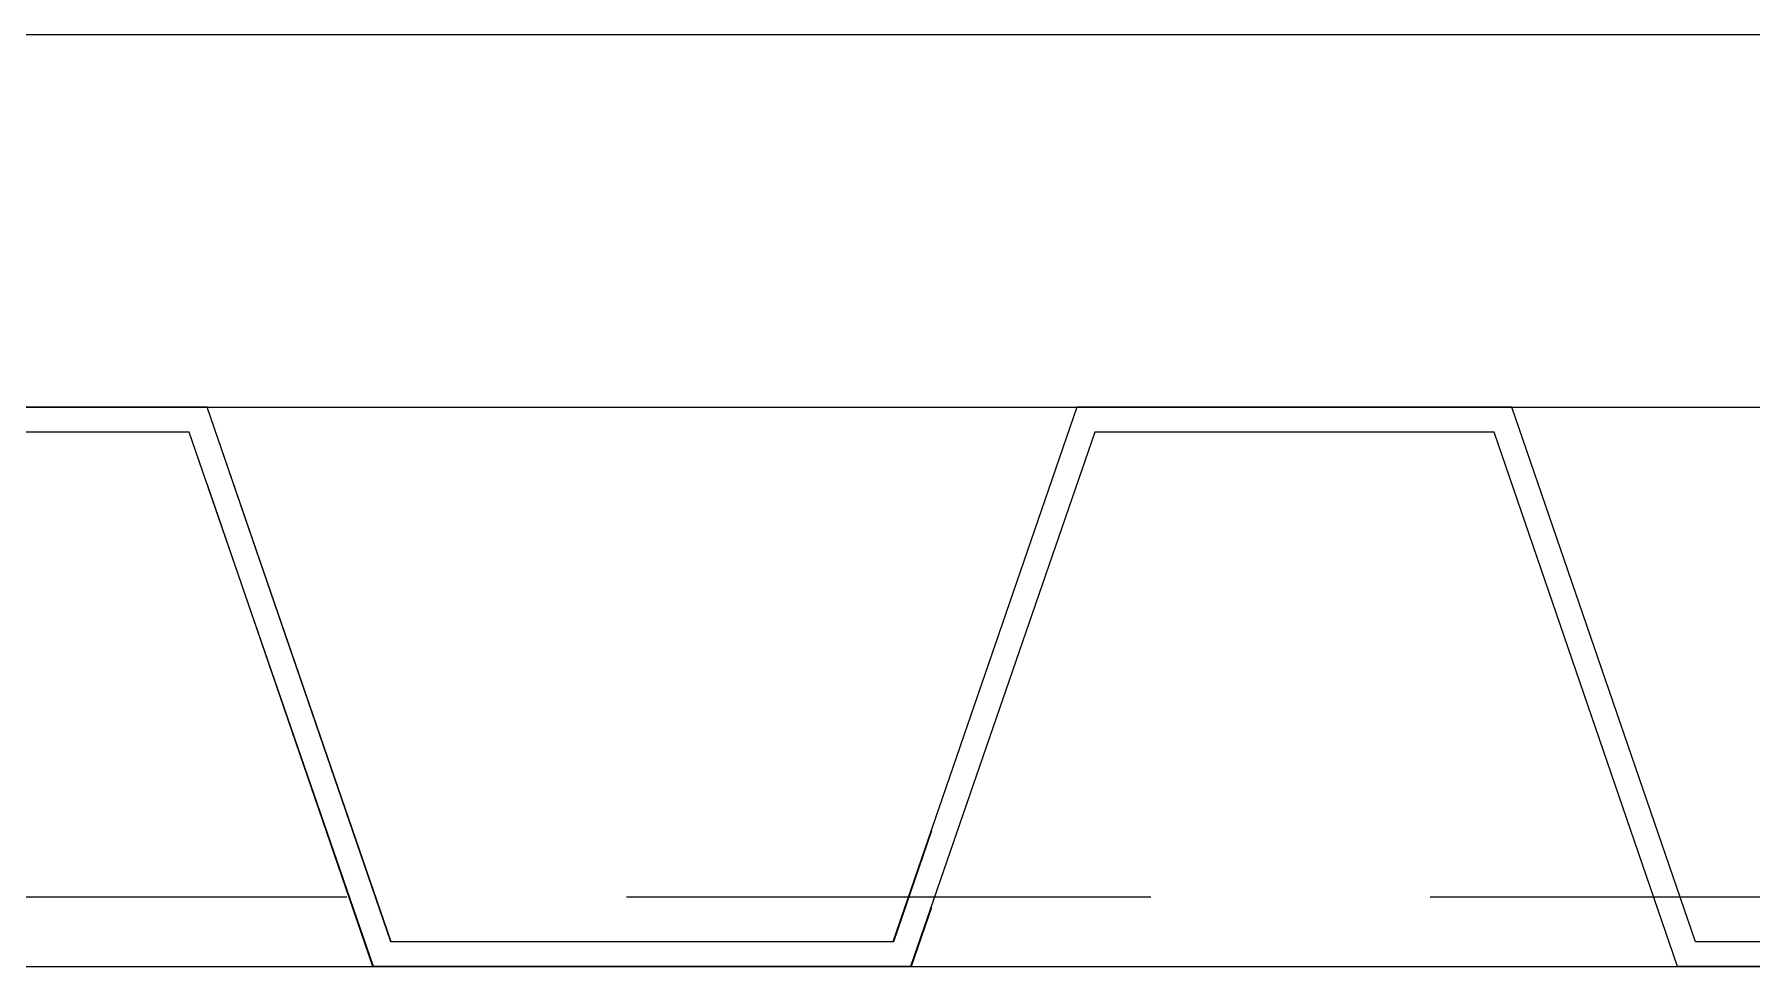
# Model space of a CAD drawing. Header units: millimetres. Extents: x 0 to 356400, y 0 to 68257.
# Drawn here: x 335831.3 to 336199.8, y 29588.6 to 29788.6 of the extents above; entities that cross this region are included whole.
import ezdxf

# ---------------------------------------------------------------- set-up
doc = ezdxf.new("R2010")
doc.units = ezdxf.units.MM
doc.header["$LTSCALE"] = 75
doc.linetypes.add('CEN', pattern=[62, 60, -1, 0, -1])
doc.linetypes.add('HID', pattern=[2.3, 1.5, -0.8])
for name, color, linetype in [('A-CEN', 1, 'CEN'), ('A-SECT-DRBD', 4, 'Continuous'), ('FIN-4', 4, 'Continuous'), ('HID', 7, 'HID'), ('주단면도-1$0$A-ST-CONC', 2, 'Continuous')]:
    doc.layers.add(name, color=color, linetype=linetype)

msp = doc.modelspace()

# ---------------------------------------------------------------- linework, layer by layer
at = {"layer": 'A-CEN'}
msp.add_line((325175, 29788.64), (343075, 29788.64), dxfattribs=at)
at = {"layer": 'A-SECT-DRBD'}
for points in [[(336023.78, 29617.75), (336015.61, 29593.98), (335907.81, 29593.98), (335868.32, 29708.64), (335774.98, 29708.64), (335735.49, 29593.98), (335627.68, 29593.98), (335588.32, 29708.64), (335494.98, 29708.64), (335455.49, 29593.98), (335347.73, 29593.98), (335308.32, 29708.64), (335214.98, 29708.64), (335175.56, 29593.98), (335067.81, 29593.98), (335028.31, 29708.64), (334934.98, 29708.64), (334895.61, 29593.98), (334787.81, 29593.98), (334748.31, 29708.64), (334654.98, 29708.64), (334615.48, 29593.98), (334507.68, 29593.98)], [(336467.81, 29593.98), (336428.32, 29708.64), (336334.98, 29708.64), (336295.49, 29593.98), (336187.68, 29593.98), (336148.32, 29708.64), (336054.98, 29708.64), (336015.49, 29593.98), (335907.73, 29593.98), (335868.32, 29708.64)], [(336023.78, 29601.33), (336019.42, 29588.64), (335904.01, 29588.64), (335864.51, 29703.31), (335778.79, 29703.31), (335739.29, 29588.64), (335623.88, 29588.64), (335584.51, 29703.31), (335498.79, 29703.31), (335459.29, 29588.64), (335343.92, 29588.64), (335304.51, 29703.31), (335218.79, 29703.31), (335179.37, 29588.64), (335064.01, 29588.64), (335024.51, 29703.31), (334938.79, 29703.31), (334899.42, 29588.64), (334784.01, 29588.64), (334744.51, 29703.31), (334658.78, 29703.31), (334619.29, 29588.64), (334503.87, 29588.64)], [(336464.01, 29588.64), (336424.51, 29703.31), (336338.79, 29703.31), (336299.29, 29588.64), (336183.88, 29588.64), (336144.51, 29703.31), (336058.79, 29703.31), (336019.29, 29588.64), (335903.92, 29588.64), (335868.32, 29692.24)]]:
    msp.add_lwpolyline(points, dxfattribs=at)
at = {"layer": 'FIN-4'}
for p, q in [((334338.76, 29788.64), (337788.31, 29788.64)), ((334338.76, 29708.64), (337788.31, 29708.64))]:
    msp.add_line(p, q, dxfattribs=at)
at = {"layer": 'HID', "color": 8}
msp.add_line((333888.31, 29603.64), (337773.31, 29603.64), dxfattribs=at)
at = {"layer": '주단면도-1$0$A-ST-CONC'}
msp.add_line((332038.31, 29588.64), (337788.31, 29588.64), dxfattribs=at)

doc.saveas('drawing.dxf')
